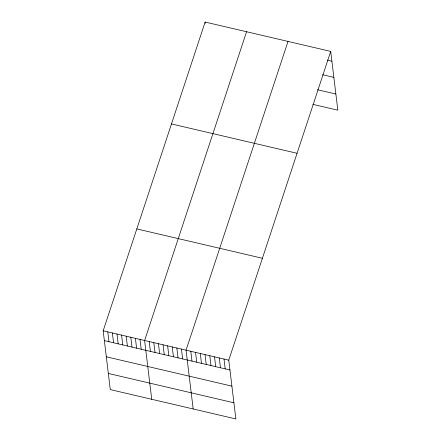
<?xml version="1.0" encoding="UTF-8"?>
<svg xmlns="http://www.w3.org/2000/svg" width="441" height="441" viewBox="0 0 441 441"><rect width="100%" height="100%" fill="white"/><g stroke="black" fill="none" stroke-linecap="round" stroke-linejoin="round"><path stroke-width="0.66" d="M330.717 51.404L228.763 360.159L235.874 418.95L110.283 389.596L103.172 330.811L205.126 22.05L330.717 51.404L337.828 110.189L312.923 104.368M246.569 31.735L144.615 340.496L151.732 399.287M288.017 41.421L186.058 350.182L193.175 408.972M327.161 60.114L331.902 61.222M322.592 74.749L333.859 77.379M317.487 89.732L335.877 94.032M171.477 123.943L297.069 153.292M136.815 228.918L262.406 258.272M103.172 330.811L228.763 360.159M104.357 340.628L229.948 369.982M106.314 356.791L231.905 386.14M108.332 373.439L233.917 402.793M205.126 22.05L205.285 23.362M224.017 359.051L225.202 368.874M219.271 357.943L220.461 367.761M214.53 356.835L215.715 366.653M209.784 355.727L210.969 365.545M205.037 354.619L206.228 364.437M200.291 353.506L201.482 363.329M195.55 352.398L196.736 362.221M190.804 351.29L191.995 361.107M181.455 349.107L182.646 358.924M176.852 348.026L178.037 357.849M172.244 346.951L173.434 356.775M167.641 345.876L168.826 355.694M163.038 344.801L164.223 354.619M158.429 343.726L159.62 353.544M153.826 342.646L155.012 352.469M149.218 341.571L150.409 351.389M140.012 339.421L141.197 349.239M135.404 338.341L136.594 348.164M130.801 337.266L131.991 347.089M126.198 336.191L127.383 346.009M121.589 335.116L122.78 344.934M116.986 334.035L118.171 343.859M112.378 332.961L113.569 342.784M107.775 331.886L108.966 341.703"/></g></svg>
